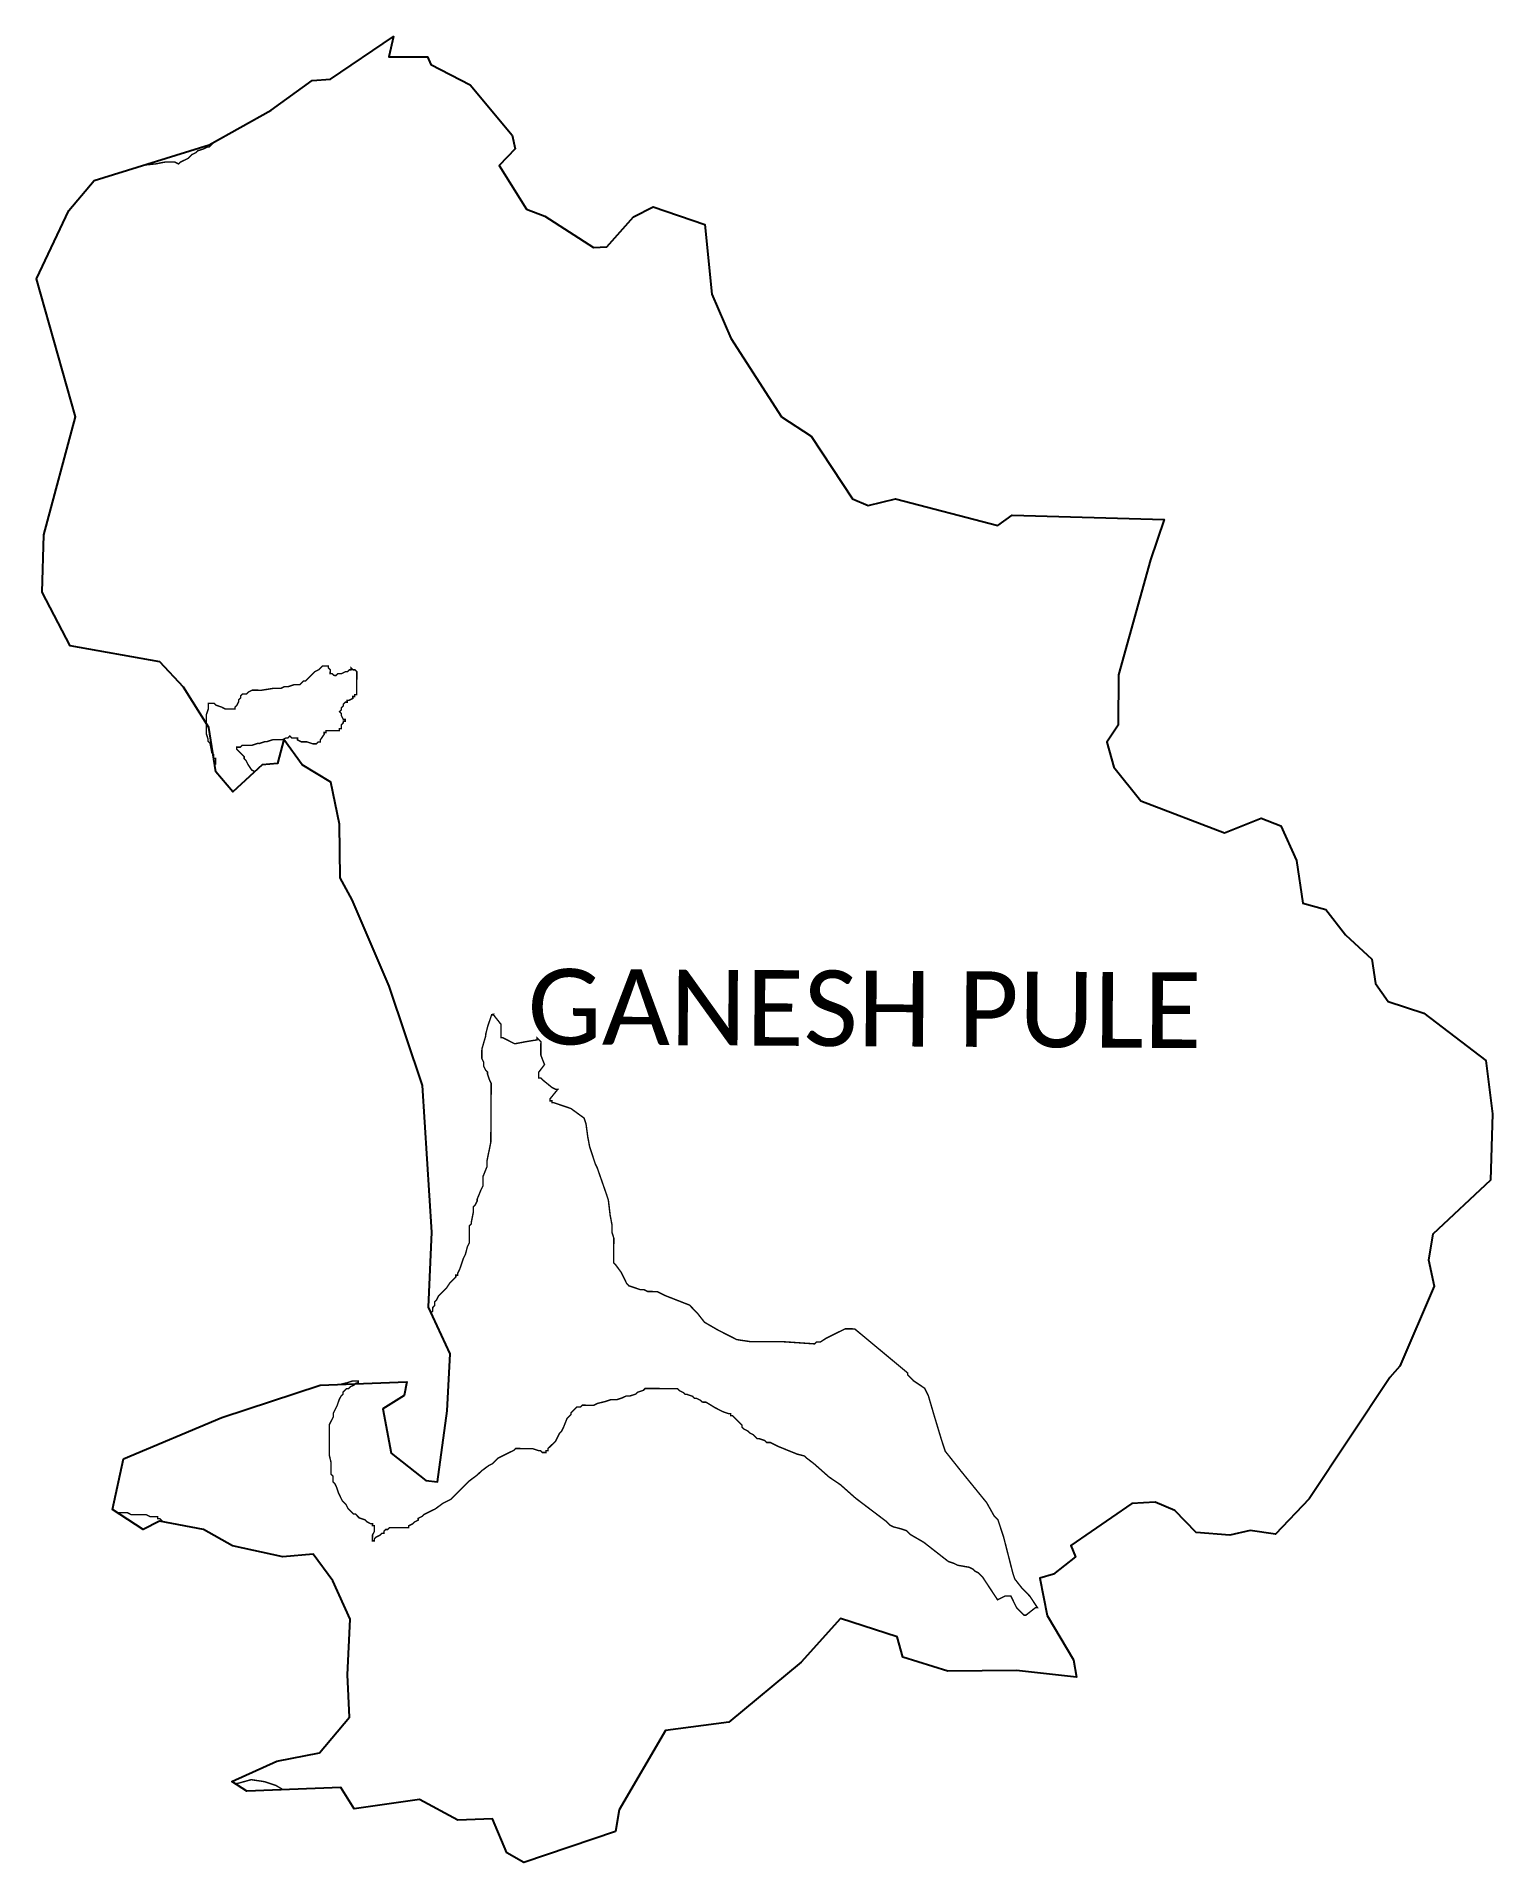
# Model space of a CAD drawing. Header units: metres. Extents: x 317582 to 320664, y 1863782 to 1867647.
import ezdxf

# ---------------------------------------------------------------- set-up
doc = ezdxf.new("R2010")
doc.units = ezdxf.units.M
for name, color, linetype in [('HAZARDS LINE', 1, 'Continuous'), ('village', 3, 'Continuous'), ('VILLAGE NAME', 250, 'Continuous')]:
    doc.layers.add(name, color=color, linetype=linetype)
doc.styles.get("Standard").update_dxf_attribs({"font": 'simplex.shx'})

msp = doc.modelspace()

# ---------------------------------------------------------------- linework, layer by layer
at = {"color": 3, "true_color": 0x00ff00, "flags": 128}
msp.add_lwpolyline([(319309.6, 1866668.5), (319342.7, 1866654.4)], dxfattribs=at)
at = {"layer": 'HAZARDS LINE', "lineweight": 18}
for points in [[(317809.8, 1867375.1, 3.02, 3.02, 0), (317834.5, 1867377.7, 3.02, 3.02, 0), (317854.6, 1867381.6, 3.02, 3.02, 0), (317874.8, 1867381.5, 3.02, 3.02, 0), (317882.8, 1867377.4, 3.02, 3.02, 0), (317886.8, 1867381.4, 3.02, 3.02, 0), (317894.9, 1867385.4, 3.02, 3.02, 0), (317903, 1867389.4, 3.02, 3.02, 0), (317907, 1867393.4, 3.02, 3.02, 0), (317911.1, 1867397.4, 3.02, 3.02, 0), (317919.2, 1867401.3, 3.02, 3.02, 0), (317923.2, 1867405.3, 3.02, 3.02, 0), (317935.3, 1867409.3, 3.02, 3.02, 0), (317943.4, 1867413.3, 3.02, 3.02, 0), (317947.4, 1867413.2, 3.02, 3.02, 0), (317951.5, 1867417.2, 3.02, 3.02, 0), (317955.5, 1867421.2, 3.02, 3.02, 0), (317956.3, 1867422.6, 3.02, 3.02, 0)], [(318044.1, 1866091.2, 3.02, 3.02, 0), (318037.5, 1866094.6, 3.02, 3.02, 0), (318029.5, 1866106.7, 3.02, 3.02, 0), (318025.5, 1866114.8, 3.02, 3.02, 0), (318021.5, 1866118.8, 3.02, 3.02, 0), (318021.6, 1866122.8, 3.02, 3.02, 0), (318013.6, 1866130.9, 3.02, 3.02, 0), (318005.6, 1866139, 3.02, 3.02, 0), (318005.6, 1866143.1, 3.02, 3.02, 0), (318013.6, 1866143, 3.02, 3.02, 0), (318017.7, 1866147, 3.02, 3.02, 0), (318037.8, 1866146.9, 3.02, 3.02, 0), (318049.9, 1866150.9, 3.02, 3.02, 0), (318053.9, 1866150.8, 3.02, 3.02, 0), (318066, 1866154.8, 3.02, 3.02, 0), (318070, 1866154.8, 3.02, 3.02, 0), (318082.1, 1866158.7, 3.02, 3.02, 0), (318102.3, 1866158.6, 3.02, 3.02, 0), (318110.3, 1866162.6, 3.02, 3.02, 0), (318114.4, 1866162.5, 3.02, 3.02, 0), (318118.4, 1866166.5, 3.02, 3.02, 0), (318122.4, 1866162.5, 3.02, 3.02, 0), (318134.5, 1866162.4, 3.02, 3.02, 0), (318134.4, 1866158.4, 3.02, 3.02, 0), (318142.5, 1866154.3, 3.02, 3.02, 0), (318154.5, 1866154.2, 3.02, 3.02, 0), (318166.6, 1866150.1, 3.02, 3.02, 0), (318174.6, 1866150.1, 3.02, 3.02, 0), (318178.7, 1866154.1, 3.02, 3.02, 0), (318182.7, 1866154.1, 3.02, 3.02, 0), (318182.7, 1866158.1, 3.02, 3.02, 0), (318190.9, 1866170.1, 3.02, 3.02, 0), (318190.9, 1866174.1, 3.02, 3.02, 0), (318194.9, 1866174.1, 3.02, 3.02, 0), (318194.9, 1866178.1, 3.02, 3.02, 0), (318223.1, 1866178, 3.02, 3.02, 0), (318223.1, 1866182, 3.02, 3.02, 0), (318227.1, 1866182, 3.02, 3.02, 0), (318227.2, 1866190, 3.02, 3.02, 0), (318231.2, 1866194, 3.02, 3.02, 0), (318231.3, 1866198, 3.02, 3.02, 0), (318235.3, 1866198, 3.02, 3.02, 0), (318235.3, 1866202, 3.02, 3.02, 0), (318231.3, 1866202.1, 3.02, 3.02, 0), (318227.3, 1866210.1, 3.02, 3.02, 0), (318227.3, 1866214.2, 3.02, 3.02, 0), (318223.3, 1866218.2, 3.02, 3.02, 0), (318227.4, 1866222.2, 3.02, 3.02, 0), (318227.4, 1866226.2, 3.02, 3.02, 0), (318231.5, 1866230.2, 3.02, 3.02, 0), (318231.5, 1866234.3, 3.02, 3.02, 0), (318235.5, 1866238.3, 3.02, 3.02, 0), (318239.6, 1866238.2, 3.02, 3.02, 0), (318239.6, 1866242.3, 3.02, 3.02, 0), (318243.6, 1866242.2, 3.02, 3.02, 0), (318251.7, 1866246.2, 3.02, 3.02, 0), (318251.7, 1866250.2, 3.02, 3.02, 0), (318255.7, 1866250.2, 3.02, 3.02, 0), (318255.8, 1866254.2, 3.02, 3.02, 0), (318259.8, 1866254.2, 3.02, 3.02, 0), (318260.1, 1866302.5, 3.02, 3.02, 0), (318256.1, 1866306.6, 3.02, 3.02, 0), (318252.1, 1866306.6, 3.02, 3.02, 0), (318248.1, 1866310.6, 3.02, 3.02, 0), (318248, 1866306.6, 3.02, 3.02, 0), (318244, 1866306.6, 3.02, 3.02, 0), (318240, 1866302.6, 3.02, 3.02, 0), (318235.9, 1866302.7, 3.02, 3.02, 0), (318227.9, 1866298.7, 3.02, 3.02, 0), (318219.8, 1866298.7, 3.02, 3.02, 0), (318215.8, 1866294.7, 3.02, 3.02, 0), (318211.7, 1866294.8, 3.02, 3.02, 0), (318207.7, 1866298.8, 3.02, 3.02, 0), (318203.7, 1866298.8, 3.02, 3.02, 0), (318203.8, 1866306.9, 3.02, 3.02, 0), (318199.8, 1866310.9, 3.02, 3.02, 0), (318199.8, 1866314.9, 3.02, 3.02, 0), (318187.7, 1866315, 3.02, 3.02, 0), (318183.7, 1866311, 3.02, 3.02, 0), (318179.6, 1866307, 3.02, 3.02, 0), (318171.5, 1866303, 3.02, 3.02, 0), (318163.5, 1866295, 3.02, 3.02, 0), (318159.4, 1866291, 3.02, 3.02, 0), (318151.3, 1866283, 3.02, 3.02, 0), (318147.3, 1866283.1, 3.02, 3.02, 0), (318143.2, 1866279.1, 3.02, 3.02, 0), (318139.2, 1866275.1, 3.02, 3.02, 0), (318127.1, 1866275.1, 3.02, 3.02, 0), (318115, 1866271.2, 3.02, 3.02, 0), (318107, 1866271.2, 3.02, 3.02, 0), (318098.9, 1866267.3, 3.02, 3.02, 0), (318082.8, 1866267.4, 3.02, 3.02, 0), (318058.6, 1866263.5, 3.02, 3.02, 0), (318038.5, 1866263.6, 3.02, 3.02, 0), (318030.4, 1866259.6, 3.02, 3.02, 0), (318026.4, 1866255.6, 3.02, 3.02, 0), (318018.3, 1866255.7, 3.02, 3.02, 0), (318014.3, 1866251.7, 3.02, 3.02, 0), (318014.3, 1866247.7, 3.02, 3.02, 0), (318010.2, 1866243.7, 3.02, 3.02, 0), (318010.2, 1866239.6, 3.02, 3.02, 0), (318006.1, 1866231.6, 3.02, 3.02, 0), (318002.1, 1866227.6, 3.02, 3.02, 0), (318002.1, 1866223.6, 3.02, 3.02, 0), (317981.9, 1866223.7, 3.02, 3.02, 0), (317973.9, 1866227.8, 3.02, 3.02, 0), (317961.9, 1866231.9, 3.02, 3.02, 0), (317957.9, 1866235.9, 3.02, 3.02, 0), (317945.8, 1866236, 3.02, 3.02, 0), (317945.7, 1866223.9, 3.02, 3.02, 0), (317941.6, 1866211.9, 3.02, 3.02, 0), (317941.4, 1866171.6, 3.02, 3.02, 0), (317945.3, 1866159.5, 3.02, 3.02, 0), (317945.3, 1866155.5, 3.02, 3.02, 0), (317949.3, 1866151.5, 3.02, 3.02, 0), (317953.2, 1866131.3, 3.02, 3.02, 0), (317957.2, 1866127.3, 3.02, 3.02, 0), (317957.1, 1866119.2, 3.02, 3.02, 0), (317961.2, 1866119.2, 3.02, 3.02, 0), (317961.1, 1866107.1, 3.02, 3.02, 0), (317959.1, 1866107.1, 3.02, 3.02, 0)], [(318205.7, 1864793.6, 3.02, 3.02, 0), (318210.6, 1864793.5, 3.02, 3.02, 0), (318222.7, 1864793.5, 3.02, 3.02, 0), (318238.8, 1864797.4, 3.02, 3.02, 0), (318250.9, 1864801.3, 3.02, 3.02, 0), (318254.9, 1864801.3, 3.02, 3.02, 0), (318259, 1864801.3, 3.02, 3.02, 0), (318263, 1864801.3, 3.02, 3.02, 0), (318263, 1864797.2, 3.02, 3.02, 0), (318258.9, 1864797.3, 3.02, 3.02, 0), (318254.9, 1864793.3, 3.02, 3.02, 0), (318246.8, 1864789.3, 3.02, 3.02, 0), (318242.8, 1864785.3, 3.02, 3.02, 0), (318238.7, 1864785.3, 3.02, 3.02, 0), (318234.7, 1864781.3, 3.02, 3.02, 0), (318230.6, 1864777.3, 3.02, 3.02, 0), (318230.6, 1864773.3, 3.02, 3.02, 0), (318226.6, 1864769.3, 3.02, 3.02, 0), (318222.5, 1864761.3, 3.02, 3.02, 0), (318218.4, 1864749.2, 3.02, 3.02, 0), (318214.3, 1864741.2, 3.02, 3.02, 0), (318210.3, 1864733.2, 3.02, 3.02, 0), (318210.2, 1864725.1, 3.02, 3.02, 0), (318206.1, 1864717.1, 3.02, 3.02, 0), (318202.1, 1864709.1, 3.02, 3.02, 0), (318202, 1864705, 3.02, 3.02, 0), (318202, 1864697, 3.02, 3.02, 0), (318201.9, 1864688.9, 3.02, 3.02, 0), (318201.9, 1864680.9, 3.02, 3.02, 0), (318201.8, 1864672.8, 3.02, 3.02, 0), (318201.7, 1864644.7, 3.02, 3.02, 0), (318205.6, 1864628.5, 3.02, 3.02, 0), (318205.5, 1864616.5, 3.02, 3.02, 0), (318205.5, 1864612.4, 3.02, 3.02, 0), (318205.4, 1864604.4, 3.02, 3.02, 0), (318209.4, 1864600.3, 3.02, 3.02, 0), (318209.4, 1864596.3, 3.02, 3.02, 0), (318209.4, 1864588.3, 3.02, 3.02, 0), (318213.4, 1864584.2, 3.02, 3.02, 0), (318217.3, 1864576.2, 3.02, 3.02, 0), (318221.3, 1864564.1, 3.02, 3.02, 0), (318225.3, 1864556, 3.02, 3.02, 0), (318229.2, 1864547.9, 3.02, 3.02, 0), (318233.2, 1864543.9, 3.02, 3.02, 0), (318237.2, 1864539.8, 3.02, 3.02, 0), (318241.2, 1864531.7, 3.02, 3.02, 0), (318245.2, 1864527.7, 3.02, 3.02, 0), (318249.2, 1864523.6, 3.02, 3.02, 0), (318253.2, 1864519.6, 3.02, 3.02, 0), (318257.2, 1864519.6, 3.02, 3.02, 0), (318261.2, 1864515.5, 3.02, 3.02, 0), (318265.2, 1864511.5, 3.02, 3.02, 0), (318277.3, 1864507.4, 3.02, 3.02, 0), (318281.3, 1864503.3, 3.02, 3.02, 0), (318289.3, 1864499.2, 3.02, 3.02, 0), (318293.3, 1864499.2, 3.02, 3.02, 0), (318293.3, 1864495.2, 3.02, 3.02, 0), (318297.3, 1864495.2, 3.02, 3.02, 0), (318297.3, 1864483.1, 3.02, 3.02, 0), (318293.2, 1864475.1, 3.02, 3.02, 0), (318293.1, 1864463, 3.02, 3.02, 0), (318297.1, 1864463, 3.02, 3.02, 0), (318297.2, 1864467, 3.02, 3.02, 0), (318301.2, 1864471, 3.02, 3.02, 0), (318309.3, 1864475, 3.02, 3.02, 0), (318313.3, 1864479, 3.02, 3.02, 0), (318317.3, 1864478.9, 3.02, 3.02, 0), (318317.4, 1864483, 3.02, 3.02, 0), (318321.4, 1864487, 3.02, 3.02, 0), (318325.4, 1864486.9, 3.02, 3.02, 0), (318329.5, 1864490.9, 3.02, 3.02, 0), (318369.7, 1864490.7, 3.02, 3.02, 0), (318369.8, 1864494.7, 3.02, 3.02, 0), (318377.8, 1864498.7, 3.02, 3.02, 0), (318381.9, 1864502.7, 3.02, 3.02, 0), (318390, 1864506.7, 3.02, 3.02, 0), (318390, 1864510.7, 3.02, 3.02, 0), (318398, 1864514.7, 3.02, 3.02, 0), (318402.1, 1864518.7, 3.02, 3.02, 0), (318418.2, 1864526.6, 3.02, 3.02, 0), (318426.3, 1864530.6, 3.02, 3.02, 0), (318442.5, 1864542.6, 3.02, 3.02, 0), (318450.6, 1864546.6, 3.02, 3.02, 0), (318458.6, 1864550.5, 3.02, 3.02, 0), (318462.7, 1864554.5, 3.02, 3.02, 0), (318470.8, 1864562.5, 3.02, 3.02, 0), (318499.1, 1864590.5, 3.02, 3.02, 0), (318515.3, 1864602.5, 3.02, 3.02, 0), (318523.4, 1864610.5, 3.02, 3.02, 0), (318539.6, 1864622.5, 3.02, 3.02, 0), (318547.6, 1864626.5, 3.02, 3.02, 0), (318551.7, 1864630.5, 3.02, 3.02, 0), (318559.8, 1864638.5, 3.02, 3.02, 0), (318592.1, 1864654.4, 3.02, 3.02, 0), (318596.1, 1864658.4, 3.02, 3.02, 0), (318632.3, 1864658.1, 3.02, 3.02, 0), (318644.4, 1864654, 3.02, 3.02, 0), (318648.4, 1864654, 3.02, 3.02, 0), (318652.4, 1864650, 3.02, 3.02, 0), (318660.4, 1864649.9, 3.02, 3.02, 0), (318660.5, 1864653.9, 3.02, 3.02, 0), (318664.5, 1864653.9, 3.02, 3.02, 0), (318664.5, 1864657.9, 3.02, 3.02, 0), (318668.6, 1864661.9, 3.02, 3.02, 0), (318672.6, 1864665.9, 3.02, 3.02, 0), (318680.7, 1864673.9, 3.02, 3.02, 0), (318684.8, 1864682, 3.02, 3.02, 0), (318688.9, 1864690, 3.02, 3.02, 0), (318692.9, 1864694, 3.02, 3.02, 0), (318697, 1864702, 3.02, 3.02, 0), (318705.1, 1864722.1, 3.02, 3.02, 0), (318713.2, 1864730.1, 3.02, 3.02, 0), (318713.3, 1864734.1, 3.02, 3.02, 0), (318717.3, 1864738.1, 3.02, 3.02, 0), (318721.4, 1864742.1, 3.02, 3.02, 0), (318725.4, 1864746.1, 3.02, 3.02, 0), (318733.5, 1864746.1, 3.02, 3.02, 0), (318737.5, 1864750.1, 3.02, 3.02, 0), (318761.7, 1864749.9, 3.02, 3.02, 0), (318769.7, 1864753.9, 3.02, 3.02, 0), (318785.8, 1864757.8, 3.02, 3.02, 0), (318797.9, 1864761.8, 3.02, 3.02, 0), (318810, 1864761.7, 3.02, 3.02, 0), (318822.1, 1864765.6, 3.02, 3.02, 0), (318830.2, 1864769.6, 3.02, 3.02, 0), (318838.2, 1864769.6, 3.02, 3.02, 0), (318850.3, 1864773.5, 3.02, 3.02, 0), (318854.4, 1864777.5, 3.02, 3.02, 0), (318866.5, 1864781.5, 3.02, 3.02, 0), (318870.5, 1864785.5, 3.02, 3.02, 0), (318938.9, 1864785.1, 3.02, 3.02, 0), (318942.9, 1864781, 3.02, 3.02, 0), (318951, 1864776.9, 3.02, 3.02, 0), (318955, 1864772.9, 3.02, 3.02, 0), (318959, 1864772.9, 3.02, 3.02, 0), (318971, 1864768.8, 3.02, 3.02, 0), (318975, 1864764.7, 3.02, 3.02, 0), (318979, 1864764.7, 3.02, 3.02, 0), (318987.1, 1864760.6, 3.02, 3.02, 0), (318991.1, 1864756.6, 3.02, 3.02, 0), (318999.1, 1864756.5, 3.02, 3.02, 0), (319019.2, 1864744.3, 3.02, 3.02, 0), (319035.2, 1864736.2, 3.02, 3.02, 0), (319047.3, 1864732.1, 3.02, 3.02, 0), (319051.3, 1864732, 3.02, 3.02, 0), (319051.3, 1864728, 3.02, 3.02, 0), (319055.3, 1864728, 3.02, 3.02, 0), (319059.3, 1864723.9, 3.02, 3.02, 0), (319063.3, 1864719.9, 3.02, 3.02, 0), (319067.3, 1864715.9, 3.02, 3.02, 0), (319075.3, 1864707.8, 3.02, 3.02, 0), (319075.3, 1864703.7, 3.02, 3.02, 0), (319079.3, 1864699.7, 3.02, 3.02, 0), (319087.3, 1864695.6, 3.02, 3.02, 0), (319091.3, 1864691.6, 3.02, 3.02, 0), (319099.3, 1864687.5, 3.02, 3.02, 0), (319107.3, 1864679.4, 3.02, 3.02, 0), (319111.3, 1864679.4, 3.02, 3.02, 0), (319123.4, 1864675.3, 3.02, 3.02, 0), (319127.4, 1864671.2, 3.02, 3.02, 0), (319135.4, 1864671.2, 3.02, 3.02, 0), (319151.5, 1864663, 3.02, 3.02, 0), (319191.6, 1864646.7, 3.02, 3.02, 0), (319207.7, 1864642.5, 3.02, 3.02, 0), (319211.7, 1864638.5, 3.02, 3.02, 0), (319227.7, 1864626.3, 3.02, 3.02, 0), (319259.7, 1864598, 3.02, 3.02, 0), (319283.8, 1864581.7, 3.02, 3.02, 0), (319315.8, 1864553.3, 3.02, 3.02, 0), (319379.9, 1864504.7, 3.02, 3.02, 0), (319387.9, 1864496.6, 3.02, 3.02, 0), (319395.9, 1864492.5, 3.02, 3.02, 0), (319412, 1864488.4, 3.02, 3.02, 0), (319424, 1864484.3, 3.02, 3.02, 0), (319432, 1864476.2, 3.02, 3.02, 0), (319460.1, 1864459.9, 3.02, 3.02, 0), (319512.1, 1864419.3, 3.02, 3.02, 0), (319524.2, 1864415.2, 3.02, 3.02, 0), (319532.2, 1864411.2, 3.02, 3.02, 0), (319556.3, 1864407, 3.02, 3.02, 0), (319564.4, 1864402.9, 3.02, 3.02, 0), (319568.4, 1864398.9, 3.02, 3.02, 0), (319576.4, 1864394.8, 3.02, 3.02, 0), (319584.4, 1864386.7, 3.02, 3.02, 0), (319616.3, 1864338.2, 3.02, 3.02, 0), (319632.4, 1864346.1, 3.02, 3.02, 0), (319644.5, 1864346.1, 3.02, 3.02, 0), (319656.4, 1864321.9, 3.02, 3.02, 0), (319660.4, 1864317.8, 3.02, 3.02, 0), (319664.4, 1864313.8, 3.02, 3.02, 0), (319672.4, 1864305.7, 3.02, 3.02, 0), (319676.4, 1864305.6, 3.02, 3.02, 0), (319696.7, 1864321.6, 3.02, 3.02, 0), (319700.7, 1864321.6, 3.02, 3.02, 0), (319684.7, 1864345.8, 3.02, 3.02, 0), (319668.7, 1864362, 3.02, 3.02, 0), (319652.8, 1864382.2, 3.02, 3.02, 0), (319648.8, 1864394.3, 3.02, 3.02, 0), (319629.2, 1864470.9, 3.02, 3.02, 0), (319617.3, 1864507.2, 3.02, 3.02, 0), (319609.3, 1864515.3, 3.02, 3.02, 0), (319593.4, 1864543.6, 3.02, 3.02, 0), (319537.5, 1864612.4, 3.02, 3.02, 0), (319505.5, 1864652.8, 3.02, 3.02, 0), (319497.6, 1864677, 3.02, 3.02, 0), (319481.8, 1864729.4, 3.02, 3.02, 0), (319470, 1864769.7, 3.02, 3.02, 0), (319462.1, 1864785.9, 3.02, 3.02, 0), (319438, 1864802.1, 3.02, 3.02, 0), (319426, 1864814.3, 3.02, 3.02, 0), (319426.1, 1864818.3, 3.02, 3.02, 0), (319313.9, 1864911.6, 3.02, 3.02, 0), (319293.8, 1864911.7, 3.02, 3.02, 0), (319269.6, 1864899.8, 3.02, 3.02, 0), (319253.5, 1864891.8, 3.02, 3.02, 0), (319241.3, 1864883.8, 3.02, 3.02, 0), (319233.3, 1864883.9, 3.02, 3.02, 0), (319229.2, 1864879.9, 3.02, 3.02, 0), (319164.9, 1864884.3, 3.02, 3.02, 0), (319092.5, 1864884.7, 3.02, 3.02, 0), (319064.3, 1864888.9, 3.02, 3.02, 0), (319024.2, 1864909.3, 3.02, 3.02, 0), (318996.1, 1864925.6, 3.02, 3.02, 0), (318980.2, 1864945.8, 3.02, 3.02, 0), (318968.2, 1864957.9, 3.02, 3.02, 0), (318964.2, 1864962, 3.02, 3.02, 0), (318912, 1864982.4, 3.02, 3.02, 0), (318895.9, 1864990.6, 3.02, 3.02, 0), (318875.8, 1864990.7, 3.02, 3.02, 0), (318867.8, 1864994.8, 3.02, 3.02, 0), (318859.7, 1864994.8, 3.02, 3.02, 0), (318835.6, 1865003, 3.02, 3.02, 0), (318831.6, 1865007.1, 3.02, 3.02, 0), (318819.7, 1865031.3, 3.02, 3.02, 0), (318807.7, 1865047.5, 3.02, 3.02, 0), (318803.7, 1865051.5, 3.02, 3.02, 0), (318804.1, 1865103.8, 3.02, 3.02, 0), (318800.1, 1865115.9, 3.02, 3.02, 0), (318800.2, 1865132, 3.02, 3.02, 0), (318796.3, 1865152.2, 3.02, 3.02, 0), (318792.5, 1865184.4, 3.02, 3.02, 0), (318788.5, 1865196.5, 3.02, 3.02, 0), (318768.8, 1865253, 3.02, 3.02, 0), (318764.8, 1865261, 3.02, 3.02, 0), (318752.9, 1865297.3, 3.02, 3.02, 0), (318749, 1865317.5, 3.02, 3.02, 0), (318745.2, 1865345.7, 3.02, 3.02, 0), (318741.2, 1865357.8, 3.02, 3.02, 0), (318713.2, 1865378.1, 3.02, 3.02, 0), (318677, 1865390.4, 3.02, 3.02, 0), (318673, 1865390.4, 3.02, 3.02, 0), (318673, 1865394.4, 3.02, 3.02, 0), (318669, 1865394.4, 3.02, 3.02, 0), (318669, 1865398.5, 3.02, 3.02, 0), (318685.3, 1865418.5, 3.02, 3.02, 0), (318681.2, 1865418.5, 3.02, 3.02, 0), (318673.2, 1865422.6, 3.02, 3.02, 0), (318653.2, 1865438.8, 3.02, 3.02, 0), (318649.2, 1865442.9, 3.02, 3.02, 0), (318645.2, 1865442.9, 3.02, 3.02, 0), (318645.2, 1865455, 3.02, 3.02, 0), (318657.4, 1865471, 3.02, 3.02, 0), (318649.5, 1865491.2, 3.02, 3.02, 0), (318649.7, 1865519.3, 3.02, 3.02, 0), (318645.7, 1865523.4, 3.02, 3.02, 0), (318641.7, 1865527.4, 3.02, 3.02, 0), (318641.6, 1865523.4, 3.02, 3.02, 0), (318617.5, 1865519.5, 3.02, 3.02, 0), (318597.3, 1865515.6, 3.02, 3.02, 0), (318593.3, 1865515.6, 3.02, 3.02, 0), (318577.2, 1865523.8, 3.02, 3.02, 0), (318569.2, 1865527.9, 3.02, 3.02, 0), (318565.2, 1865527.9, 3.02, 3.02, 0), (318565.4, 1865556.1, 3.02, 3.02, 0), (318549.4, 1865576.3, 3.02, 3.02, 0), (318545.4, 1865576.3, 3.02, 3.02, 0), (318537.2, 1865552.2, 3.02, 3.02, 0), (318533.1, 1865536.1, 3.02, 3.02, 0), (318533, 1865532.1, 3.02, 3.02, 0), (318524.8, 1865504, 3.02, 3.02, 0), (318524.7, 1865483.9, 3.02, 3.02, 0), (318528.7, 1865475.8, 3.02, 3.02, 0), (318528.6, 1865467.7, 3.02, 3.02, 0), (318532.6, 1865459.7, 3.02, 3.02, 0), (318536.6, 1865455.6, 3.02, 3.02, 0), (318536.6, 1865451.6, 3.02, 3.02, 0), (318540.5, 1865439.5, 3.02, 3.02, 0), (318544.5, 1865431.4, 3.02, 3.02, 0), (318543.7, 1865306.7, 3.02, 3.02, 0), (318535.4, 1865266.5, 3.02, 3.02, 0), (318535.4, 1865254.4, 3.02, 3.02, 0), (318527.2, 1865234.3, 3.02, 3.02, 0), (318527.1, 1865214.2, 3.02, 3.02, 0), (318523, 1865206.2, 3.02, 3.02, 0), (318514.8, 1865186.1, 3.02, 3.02, 0), (318514.8, 1865182.1, 3.02, 3.02, 0), (318510.7, 1865174, 3.02, 3.02, 0), (318506.7, 1865170, 3.02, 3.02, 0), (318506.6, 1865158, 3.02, 3.02, 0), (318502.5, 1865137.9, 3.02, 3.02, 0), (318502.4, 1865133.8, 3.02, 3.02, 0), (318498.4, 1865129.8, 3.02, 3.02, 0), (318498.2, 1865093.6, 3.02, 3.02, 0), (318494.1, 1865085.6, 3.02, 3.02, 0), (318490, 1865069.5, 3.02, 3.02, 0), (318485.9, 1865061.5, 3.02, 3.02, 0), (318477.7, 1865037.4, 3.02, 3.02, 0), (318473.6, 1865029.4, 3.02, 3.02, 0), (318473.6, 1865025.4, 3.02, 3.02, 0), (318469.6, 1865025.4, 3.02, 3.02, 0), (318469.6, 1865021.4, 3.02, 3.02, 0), (318465.5, 1865017.4, 3.02, 3.02, 0), (318457.4, 1865009.4, 3.02, 3.02, 0), (318449.3, 1864997.3, 3.02, 3.02, 0), (318445.2, 1864993.3, 3.02, 3.02, 0), (318433.1, 1864981.3, 3.02, 3.02, 0), (318429, 1864973.3, 3.02, 3.02, 0), (318425, 1864969.3, 3.02, 3.02, 0), (318424.9, 1864961.3, 3.02, 3.02, 0), (318420.9, 1864957.3, 3.02, 3.02, 0), (318420.8, 1864949.2, 3.02, 3.02, 0), (318417.3, 1864945.7, 3.02, 3.02, 0)], [(317848.9, 1864503.7, 3.02, 3.02, 0), (317846.7, 1864506, 3.02, 3.02, 0), (317842.7, 1864510, 3.02, 3.02, 0), (317838.7, 1864510, 3.02, 3.02, 0), (317838.7, 1864514.1, 3.02, 3.02, 0), (317834.7, 1864514.1, 3.02, 3.02, 0), (317826.6, 1864514.1, 3.02, 3.02, 0), (317822.6, 1864514.2, 3.02, 3.02, 0), (317814.6, 1864518.2, 3.02, 3.02, 0), (317810.6, 1864518.3, 3.02, 3.02, 0), (317806.5, 1864518.3, 3.02, 3.02, 0), (317798.5, 1864518.3, 3.02, 3.02, 0), (317794.5, 1864518.4, 3.02, 3.02, 0), (317786.4, 1864518.4, 3.02, 3.02, 0), (317782.4, 1864518.4, 3.02, 3.02, 0), (317774.4, 1864522.5, 3.02, 3.02, 0), (317770.3, 1864522.5, 3.02, 3.02, 0), (317762.3, 1864522.6, 3.02, 3.02, 0), (317753.4, 1864522.6, 3.02, 3.02, 0)], [(318104.4, 1863936, 3.02, 3.02, 0), (318088.7, 1863945.1, 3.02, 3.02, 0), (318064.6, 1863953.2, 3.02, 3.02, 0), (318036.5, 1863957.4, 3.02, 3.02, 0), (318008.3, 1863949.6, 3.02, 3.02, 0), (318002.5, 1863948.9, 3.02, 3.02, 0)]]:
    msp.add_lwpolyline(points, format="xyseb", dxfattribs=at)
at = {"layer": 'HAZARDS LINE', "lineweight": 18, "const_width": 3.02}
msp.add_lwpolyline([(318549.4, 1865580.3), (318549.4, 1865576.3)], close=True, dxfattribs=at)
at = {"layer": 'village', "color": 3, "true_color": 0x00ff00}
for points in [[(319862.5, 1866100.4, 0), (319919.7, 1866029.2, 0), (320096.9, 1865961.3, 0), (320174.6, 1865993, 0), (320215.8, 1865976.5, 0), (320249.5, 1865903.3, 0), (320262.9, 1865812.7, 0), (320311.2, 1865799.6, 0), (320352.7, 1865745.6, 0), (320408.5, 1865694.5, 0), (320416.4, 1865642.5, 0), (320443.2, 1865604.6, 0), (320518.4, 1865579.6, 0), (320650.1, 1865479.7, 0), (320664, 1865366.7, 0), (320660, 1865226.4, 0), (320537.9, 1865112.1, 0), (320528.8, 1865057.8, 0), (320540.9, 1865001.8, 0), (320467.8, 1864832.5, 0), (320447, 1864808.5, 0), (320276, 1864551.9, 0), (320204.4, 1864476.8, 0), (320150.8, 1864484.6, 0), (320108.1, 1864475.2, 0), (320036.8, 1864480.3, 0), (319991.3, 1864527.1, 0), (319950.3, 1864544.8, 0), (319900.8, 1864541.7, 0), (319771.5, 1864453.1, 0), (319781.3, 1864429.2, 0), (319734.8, 1864392.6, 0), (319706.1, 1864384.2, 0), (319721.5, 1864304.6, 0), (319777.3, 1864211, 0), (319783.6, 1864174.4, 0), (319656.8, 1864188.2, 0), (319511, 1864186.8, 0), (319416, 1864216.7, 0), (319403.6, 1864259.5, 0), (319283.8, 1864298.6, 0), (319200.4, 1864206.4, 0), (319047.6, 1864079.4, 0), (318913.4, 1864061.3, 0), (318815.5, 1863893.6, 0), (318807.9, 1863848, 0), (318613.8, 1863782.1, 0), (318577.7, 1863802.3, 0), (318547.6, 1863874.4, 0), (318473.9, 1863872, 0), (318392.7, 1863915.7, 0), (318254.3, 1863895.5, 0), (318226.1, 1863940.9, 0), (318027, 1863932.8, 0), (317995.5, 1863953.4, 0), (318091, 1863996.6, 0), (318180.8, 1864013.9, 0), (318244.4, 1864089.5, 0), (318240.3, 1864179.1, 0), (318246.3, 1864297, 0), (318209.4, 1864378.2, 0), (318167.8, 1864434.6, 0), (318103.8, 1864429.1, 0), (317996.7, 1864452.4, 0), (317935.2, 1864487.3, 0), (317842.4, 1864504.9, 0), (317808, 1864487.1, 0), (317742.7, 1864529.6, 0), (317766, 1864636.5, 0), (317974.2, 1864723.8, 0), (318182.3, 1864792.7, 0), (318365.8, 1864799.4, 0), (318360, 1864770.6, 0), (318315, 1864742.1, 0), (318333.1, 1864648.6, 0), (318406.5, 1864590.4, 0), (318430.5, 1864587.8, 0), (318451.2, 1864737.9, 0), (318457.7, 1864858.7, 0), (318411.7, 1864957.7, 0), (318418.9, 1865116.4, 0), (318398.9, 1865426.6, 0), (318328.2, 1865637.4, 0), (318250.1, 1865819.8, 0), (318224.5, 1865866.7, 0), (318223.3, 1865980, 0), (318204.8, 1866068.9, 0), (318144.1, 1866105.6, 0), (318105.3, 1866159.2, 0), (318092, 1866108.2, 0), (318059.8, 1866105.8, 0), (317997.9, 1866048.2, 0), (317961.7, 1866090.7, 0), (317946.9, 1866184.6, 0), (317893.5, 1866270.1, 0), (317842.8, 1866323.7, 0), (317653.6, 1866357.2, 0), (317593.7, 1866471.2, 0), (317597.4, 1866592.3, 0), (317664.7, 1866842.2, 0), (317582.1, 1867134.5, 0), (317650.6, 1867279.2, 0), (317704, 1867342.4, 0), (317947.5, 1867417.7, 0), (318078.5, 1867491.3, 0), (318165.4, 1867554, 0), (318204, 1867557.1, 0), (318337.5, 1867647.3, 0), (318328.1, 1867604.2, 0), (318409.6, 1867604.4, 0), (318416.9, 1867587.7, 0), (318499.7, 1867545.3, 0), (318588.9, 1867438.2, 0), (318595.3, 1867409.2, 0), (318561.2, 1867374.4, 0), (318619.2, 1867281.8, 0), (318658.1, 1867267.2, 0), (318761.2, 1867200.9, 0), (318789, 1867202.3, 0), (318845.4, 1867265.8, 0), (318887.7, 1867286.6, 0), (318997, 1867249.2, 0), (319011.9, 1867102.2, 0), (319051.8, 1867008.5, 0), (319159.1, 1866842.5, 0), (319222, 1866801.2, 0), (319309.6, 1866668.5, 0)], [(319342.7, 1866654.4, 0), (319400.5, 1866668.3, 0), (319616.6, 1866612.2, 0), (319647.3, 1866633.9, 0), (319969.2, 1866625.1, 0), (319940.1, 1866539.5, 0), (319872.6, 1866296, 0), (319871.7, 1866189.5, 0), (319847.5, 1866153.3, 0), (319862.5, 1866100.4, 0)]]:
    msp.add_polyline3d(points, dxfattribs=at)

# ---------------------------------------------------------------- texts
at = {"layer": 'VILLAGE NAME', "insert": (318622.1, 1865674), "char_height": 160.021, "attachment_point": 1, "rotation": 359.6762}
msp.add_mtext_dynamic_manual_height_columns('{\\fCalibri|b0|i0|c0|p34;GANESH PULE}', width=2105.72, gutter_width=800.1, heights=[0], dxfattribs=at)

doc.saveas('drawing.dxf')
